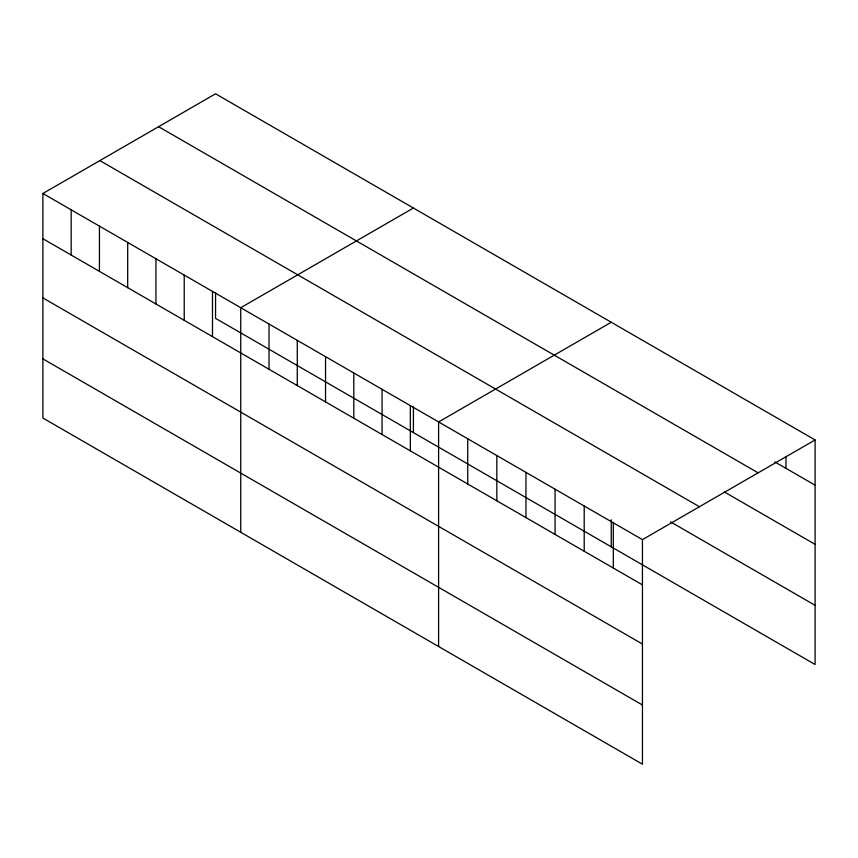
<?xml version="1.0" encoding="UTF-8"?>
<svg xmlns="http://www.w3.org/2000/svg" width="858" height="858" viewBox="0 0 858 858"><rect width="100%" height="100%" fill="white"/><g stroke="black" fill="none" stroke-linecap="round" stroke-linejoin="round"><path stroke-width="1.29" d="M42.9 193.49L642.438 539.628L642.438 764.199L42.9 418.05L42.9 193.49L215.562 93.801L815.1 439.95L815.1 664.51L215.562 318.372L215.562 292.642M413.406 208.033L240.744 307.722L240.744 532.282M611.261 322.254L438.599 421.943L438.599 646.503M642.438 539.628L815.1 439.95M774.785 461.894L815.1 485.167M158.58 126.705L758.118 472.844M724.377 491.977L815.1 544.347M99.882 160.596L699.42 506.735M670.613 521.911L815.1 605.33M42.9 238.717L642.438 584.856M42.9 297.898L642.438 644.036M42.9 358.869L642.438 705.008M785.982 456.392L785.982 468.361M613.32 522.822L613.32 568.039M611.261 519.809L611.261 546.825M584.201 506.006L584.201 551.233M555.072 489.189L555.072 534.416M525.954 472.383L525.954 517.61M496.836 455.566L496.836 500.793M467.717 438.76L467.717 483.976M413.406 406.864L413.406 432.593M410.328 405.63L410.328 450.847M382.067 389.307L382.067 434.534M353.807 372.994L353.807 418.211M325.536 356.671L325.536 401.898M297.276 340.358L297.276 385.574M269.015 324.034L269.015 369.262M212.484 291.398L212.484 336.626M184.223 275.086L184.223 320.302M155.952 258.762L155.952 303.989M127.692 242.449L127.692 287.666M99.431 226.126L99.431 271.353M71.16 209.813L71.16 255.03"/></g></svg>
